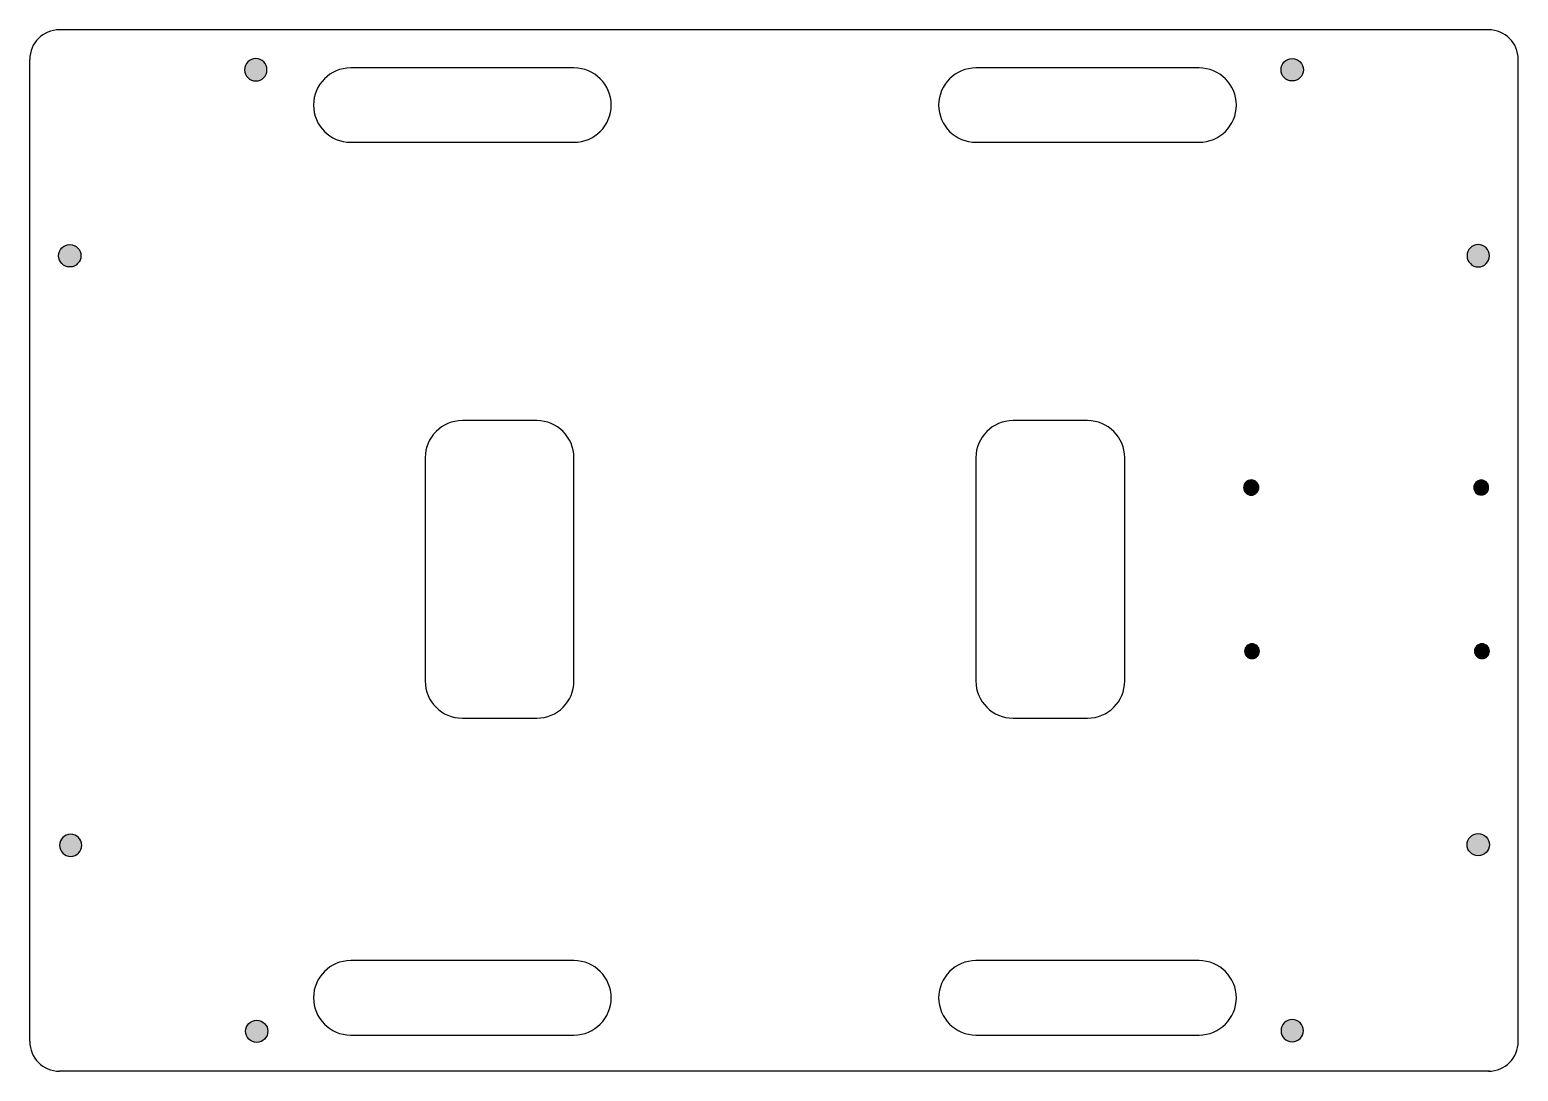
# Model space of a CAD drawing. Extents: x 48 to 248, y 35 to 175.
import ezdxf

# ---------------------------------------------------------------- set-up
doc = ezdxf.new("R2010")
doc.units = 0
doc.header["$MEASUREMENT"] = 0
doc.layers.get('0').update_dxf_attribs({"linetype": 'CONTINUOUS'})

msp = doc.modelspace()

# ---------------------------------------------------------------- hatches: boundary and pattern name
for points in [[(78.75, 170.66, 1), (78.75, 167.66, 1)], [(218, 170.66, -1), (218, 167.66, -1)], [(52.25, 144.16, -1), (55.25, 144.16, -1)], [(244.5, 144.16, 1), (241.5, 144.16, 1)], [(213.53, 113, 1), (211.47, 113, 1)], [(244.4, 113, 1), (242.4, 113, 1)], [(213.6, 91, 1), (211.6, 91, 1)], [(244.5, 91, 1), (242.5, 91, 1)], [(52.37, 64.91, 1), (55.37, 64.91, 1)], [(244.5, 64.99, -1), (241.5, 64.99, -1)], [(78.87, 38.41, -1), (78.87, 41.41, -1)], [(218, 38.49, 1), (218, 41.49, 1)]]:
    msp.add_hatch(color=254).paths.add_polyline_path(points)

# ---------------------------------------------------------------- linework, layer by layer
at = {"color": 7, "linetype": 'CONTINUOUS'}
for p, q in [((244.38, 174.54), (52.37, 174.54)), ((48.38, 38.54), (48.38, 170.54)), ((248.38, 38.54), (248.38, 170.54)), ((244.51, 34.54), (52.37, 34.54))]:
    msp.add_line(p, q, dxfattribs=at)
for points in [[(78.75, 170.66, 1), (78.75, 167.66, 1)], [(218, 170.66, -1), (218, 167.66, -1)], [(121.5, 159.41, 0.414209), (126.5, 164.41, 0.414209), (121.5, 169.41), (91.5, 169.41, 0.414209), (86.5, 164.41, 0.414209), (91.5, 159.41)], [(205.5, 159.41, 0.414209), (210.5, 164.41, 0.414209), (205.5, 169.41), (175.5, 169.41, 0.414209), (170.5, 164.41, 0.414209), (175.5, 159.41)], [(52.25, 144.16, -1), (55.25, 144.16, -1)], [(244.5, 144.16, 1), (241.5, 144.16, 1)], [(121.5, 117, 0.414209), (116.5, 122), (106.5, 122, 0.414209), (101.5, 117), (101.5, 87, 0.414209), (106.5, 82), (116.5, 82, 0.414209), (121.5, 87)], [(195.5, 117, 0.414209), (190.5, 122), (180.5, 122, 0.414209), (175.5, 117), (175.5, 87, 0.414209), (180.5, 82), (190.5, 82, 0.414209), (195.5, 87)], [(213.53, 113, 1), (211.47, 113, 1)], [(244.4, 113, 1), (242.4, 113, 1)], [(213.6, 91, 1), (211.6, 91, 1)], [(244.5, 91, 1), (242.5, 91, 1)], [(52.37, 64.91, 1), (55.37, 64.91, 1)], [(244.5, 64.99, -1), (241.5, 64.99, -1)], [(121.5, 39.41, 0.414209), (126.5, 44.41, 0.414209), (121.5, 49.41), (91.5, 49.41, 0.414209), (86.5, 44.41, 0.414209), (91.5, 39.41)], [(205.5, 39.41, 0.414209), (210.5, 44.41, 0.414209), (205.5, 49.41), (175.5, 49.41, 0.414209), (170.5, 44.41, 0.414209), (175.5, 39.41)], [(78.87, 38.41, -1), (78.87, 41.41, -1)], [(218, 38.49, 1), (218, 41.49, 1)]]:
    msp.add_lwpolyline(points, format="xyb", close=True, dxfattribs=at)
for centre, start, end in [((52.37, 170.54), 90, 180), ((244.38, 170.54), 0, 90), ((52.37, 38.54), 180, 270), ((244.38, 38.54), 270, 0)]:
    msp.add_arc(centre, 4, start, end, dxfattribs=at)

doc.saveas('drawing.dxf')
